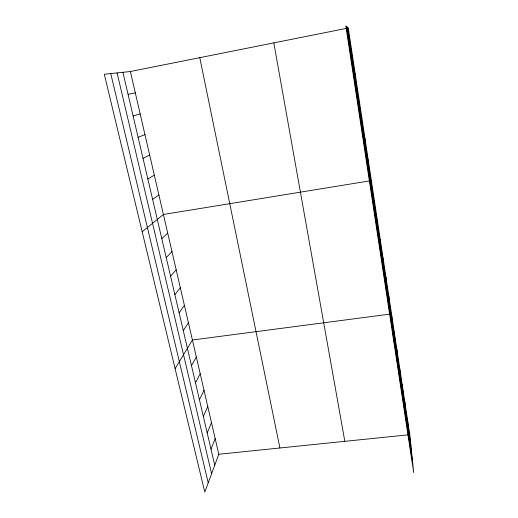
<?xml version="1.0" encoding="UTF-8"?>
<svg xmlns="http://www.w3.org/2000/svg" width="518" height="518" viewBox="0 0 518 518"><rect width="100%" height="100%" fill="white"/><g stroke="black" fill="none" stroke-linecap="round" stroke-linejoin="round"><path stroke-width="0.78" d="M368.175 163.377L368.22 159.816M364.879 141.621L365.028 138.701M361.532 119.516L361.784 117.256M358.126 97.047L358.488 95.474M130.381 71.516L218.797 454.26L204.798 492.1L104.306 74.262L130.381 71.516L345.927 28.484M210.994 449.164L215.171 438.571M207.2 432.912L211.499 422.675M203.347 416.433L207.776 406.572M199.443 399.741L204.008 390.261M195.487 382.815L200.194 373.731M354.668 74.216L355.141 73.342M191.479 365.663L196.322 356.98M175.11 368.654L192.405 340.002L391.517 313.902L393.764 341.401M183.294 330.633L188.429 322.798M179.111 312.749L184.402 305.361M174.877 294.619L180.316 287.684M170.577 276.23L176.178 269.761M166.22 257.575L171.976 251.593M161.797 238.649L167.722 233.165M142.191 231.779L163.403 214.484L371.361 180.614L371.548 195.208M152.616 199.385L158.897 194.956M147.857 179.008L154.319 175.142M143.02 158.32L149.67 155.031M138.112 137.309L144.956 134.622M133.126 115.98L140.171 113.902M351.159 51.01L351.741 50.861M128.063 94.308L135.315 92.871M218.797 454.26L409.783 434.673L413.694 472.526L345.817 25.9L348.284 28.011L409.783 434.673M110.755 73.582L208.217 482.854M117.074 72.915L211.597 473.717M122.915 72.3L214.743 465.203M199.78 57.66L279.921 447.992M273.821 42.877L344.833 441.336M347.584 27.409L410.91 445.59M347.028 26.936L411.791 454.098M346.432 26.424L412.736 463.247M407.277 418.117L408.346 428.645M404.739 401.34L405.743 411.46M402.169 384.33L403.101 394.036M399.559 367.087L400.427 376.359M396.917 349.605L397.714 358.437M394.237 331.876L394.956 340.255M388.765 295.668L389.329 303.088M385.968 277.182L386.454 284.097M383.132 258.424L383.534 264.827M380.251 239.394L380.575 245.267M377.331 220.085L377.564 225.408M374.372 200.492L374.514 205.251"/></g></svg>
